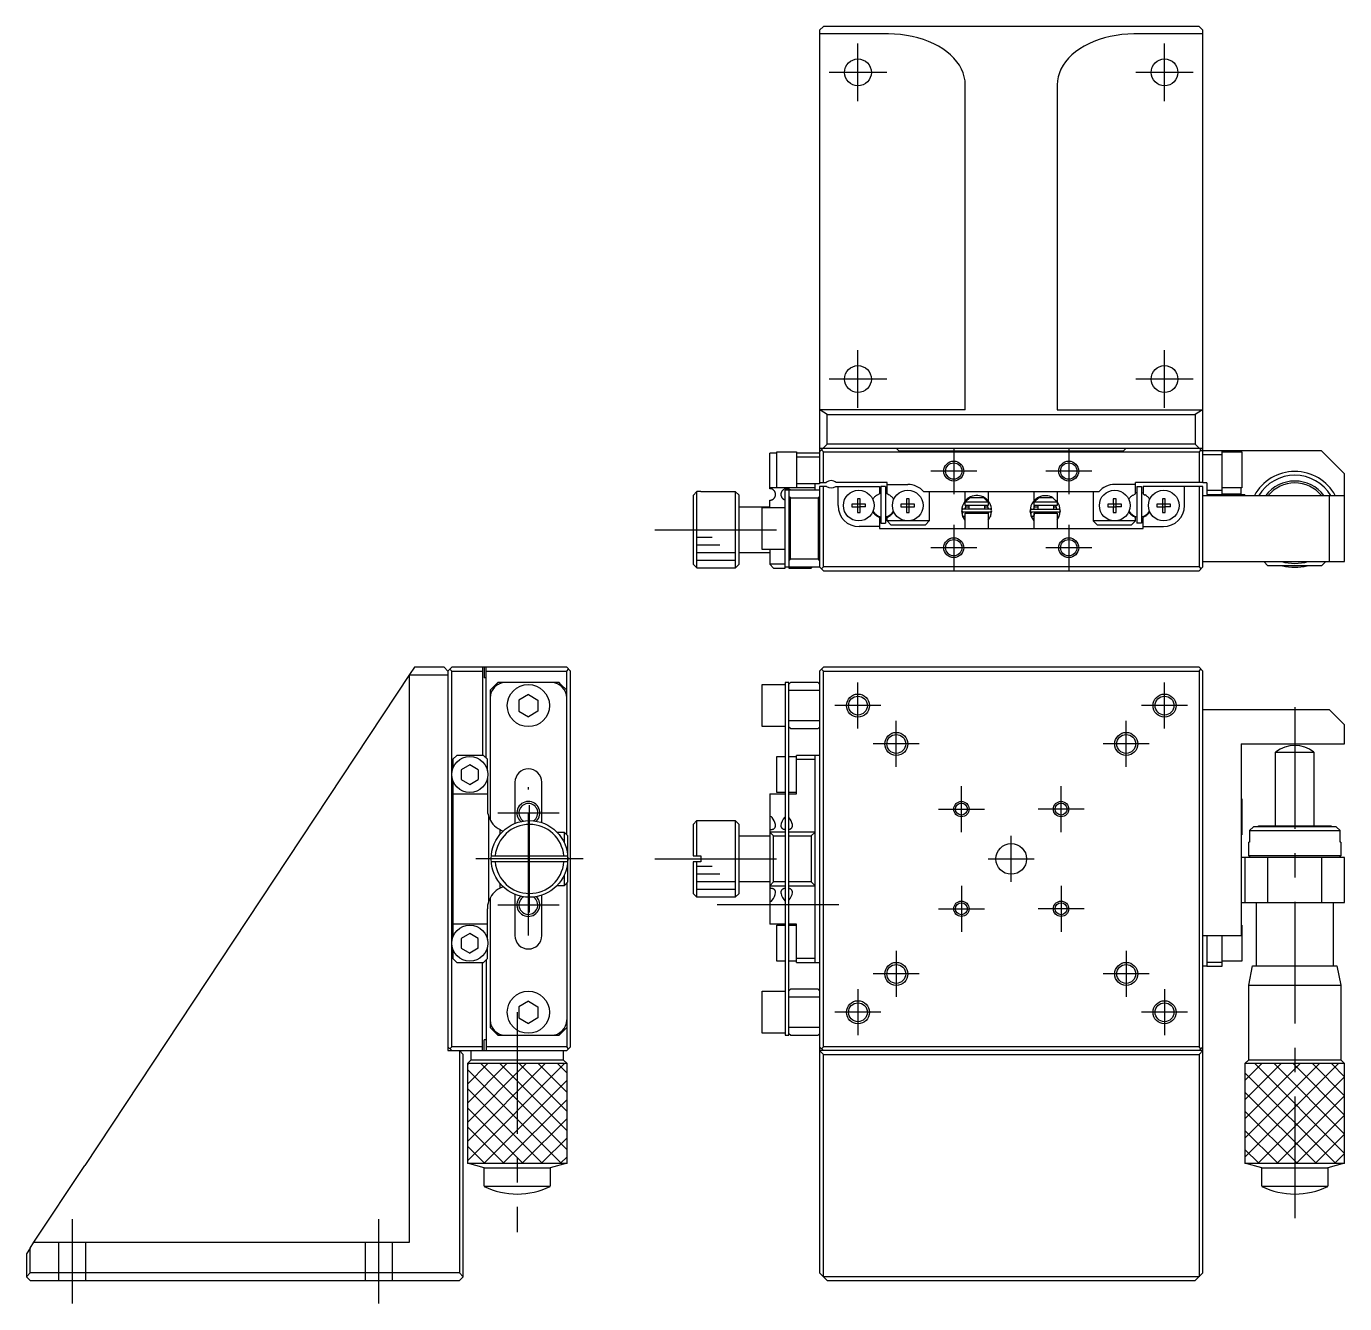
# Model space of a CAD drawing. Extents: x 0 to 369, y -8 to 257.
# Drawn here: x 0 to 172, y 90.4 to 257 of the extents above; entities that cross this region are included whole.
import ezdxf

# ---------------------------------------------------------------- set-up
doc = ezdxf.new("R2010")
doc.units = 0
doc.header["$LTSCALE"] = 0.5
doc.linetypes.add('CENTER', pattern=[50.8, 31.75, -6.35, 6.35, -6.35])
doc.linetypes.add('DASHED', pattern=[19.05, 12.7, -6.35])
for name, color, linetype in [('MSM_CENTER', 1, 'CENTER'), ('MSM_CONTINUOUS', 7, 'CONTINUOUS'), ('MSM_DASHED', 4, 'DASHED'), ('MSM_NARROW', 5, 'CONTINUOUS')]:
    doc.layers.add(name, color=color, linetype=linetype)

msp = doc.modelspace()

# ---------------------------------------------------------------- linework, layer by layer
at = {"layer": 'MSM_CENTER'}
for p, q in [((108.5, 247.25), (108.5, 254.75)), ((148.5, 247.25), (148.5, 254.75)), ((112.25, 251), (104.75, 251)), ((152.25, 251), (144.75, 251)), ((108.5, 207.25), (108.5, 214.75)), ((148.5, 207.25), (148.5, 214.75)), ((112.25, 211), (104.75, 211)), ((152.25, 211), (144.75, 211)), ((121, 202), (121, 196)), ((136, 202), (136, 196)), ((124, 199), (118, 199)), ((139, 199), (133, 199)), ((82, 191.35), (98, 191.35)), ((121, 192), (121, 186)), ((136, 192), (136, 186)), ((124, 189), (118, 189)), ((139, 189), (133, 189)), ((108.5, 165.41), (108.5, 171.41)), ((148.5, 165.41), (148.5, 171.41)), ((111.5, 168.41), (105.5, 168.41)), ((151.5, 168.41), (145.5, 168.41)), ((165.5, 168.21), (165.5, 99.71)), ((113.5, 160.41), (113.5, 166.41)), ((143.5, 160.41), (143.5, 166.41)), ((116.5, 163.41), (110.5, 163.41)), ((146.5, 163.41), (140.5, 163.41)), ((65.5, 138.41), (65.5, 157.75)), ((122, 151.91), (122, 157.91)), ((135, 151.91), (135, 157.91)), ((65.65, 141.41), (65.65, 155.41)), ((119, 154.91), (125, 154.91)), ((138, 154.91), (132, 154.91)), ((61.5, 154.41), (69.5, 154.41)), ((128.5, 145.41), (128.5, 151.41)), ((72.65, 148.41), (58.65, 148.41)), ((82, 148.41), (99, 148.41)), ((125.5, 148.41), (131.5, 148.41)), ((122, 144.91), (122, 138.91)), ((135, 144.91), (135, 138.91)), ((61.5, 142.41), (69.5, 142.41)), ((106.02, 142.41), (88.13, 142.41)), ((119, 141.91), (125, 141.91)), ((138, 141.91), (132, 141.91)), ((113.5, 136.41), (113.5, 130.41)), ((143.5, 136.41), (143.5, 130.41)), ((116.5, 133.41), (110.5, 133.41)), ((146.5, 133.41), (140.5, 133.41)), ((108.5, 131.41), (108.5, 125.41)), ((148.5, 131.41), (148.5, 125.41)), ((64.05, 128.41), (64.05, 99.71)), ((111.5, 128.41), (105.5, 128.41)), ((151.5, 128.41), (145.5, 128.41)), ((6, 90.41), (6, 101.41)), ((46, 90.41), (46, 101.41))]:
    msp.add_line(p, q, dxfattribs=at)
at = {"layer": 'MSM_CONTINUOUS'}
for p, q in [((103.5, 256.5), (104, 257)), ((103.5, 256.5), (103.5, 197.35)), ((153, 257), (104, 257)), ((153, 257), (153.5, 256.5)), ((153.5, 197.45), (153.5, 256.5)), ((112.5, 256.01), (103.5, 256.01)), ((113.28, 255.99), (112.5, 256.01)), ((114.06, 255.93), (113.28, 255.99)), ((114.83, 255.82), (114.06, 255.93)), ((115.59, 255.68), (114.83, 255.82)), ((116.33, 255.5), (115.59, 255.68)), ((117.04, 255.29), (116.33, 255.5)), ((117.72, 255.03), (117.04, 255.29)), ((118.38, 254.74), (117.72, 255.03)), ((118.99, 254.42), (118.38, 254.74)), ((138.62, 254.74), (138.01, 254.42)), ((139.28, 255.03), (138.62, 254.74)), ((139.96, 255.29), (139.28, 255.03)), ((140.67, 255.5), (139.96, 255.29)), ((141.41, 255.68), (140.67, 255.5)), ((142.17, 255.82), (141.41, 255.68)), ((142.94, 255.93), (142.17, 255.82)), ((143.72, 255.99), (142.94, 255.93)), ((144.5, 256.01), (143.72, 255.99)), ((153.5, 256.01), (144.5, 256.01)), ((119.57, 254.07), (118.99, 254.42)), ((120.1, 253.69), (119.57, 254.07)), ((120.59, 253.28), (120.1, 253.69)), ((121.03, 252.85), (120.59, 253.28)), ((121.41, 252.39), (121.03, 252.85)), ((135.97, 252.85), (135.59, 252.39)), ((136.41, 253.28), (135.97, 252.85)), ((136.9, 253.69), (136.41, 253.28)), ((137.43, 254.07), (136.9, 253.69)), ((138.01, 254.42), (137.43, 254.07)), ((121.74, 251.92), (121.41, 252.39)), ((122.01, 251.43), (121.74, 251.92)), ((122.22, 250.93), (122.01, 251.43)), ((134.99, 251.43), (134.78, 250.93)), ((135.26, 251.92), (134.99, 251.43)), ((135.59, 252.39), (135.26, 251.92)), ((122.38, 250.42), (122.22, 250.93)), ((122.47, 249.91), (122.38, 250.42)), ((122.5, 249.39), (122.47, 249.91)), ((134.53, 249.91), (134.5, 249.39)), ((134.62, 250.42), (134.53, 249.91)), ((134.78, 250.93), (134.62, 250.42)), ((122.5, 207), (122.5, 249.39)), ((134.5, 249.39), (134.5, 207)), ((122.5, 207), (103.5, 207)), ((104.5, 206.37), (103.54, 207)), ((134.5, 207), (153.5, 207)), ((153.46, 207), (152.5, 206.37)), ((104.5, 206.37), (152.5, 206.37)), ((104.5, 202.5), (104.5, 206.37)), ((152.5, 206.37), (152.5, 202.5)), ((97.9, 201.35), (97, 201.35)), ((97, 196.7), (97, 201.35)), ((97.9, 196.8), (97.9, 201.5)), ((97.9, 201.5), (100.5, 201.5)), ((100.5, 201.5), (100.5, 196.8)), ((103.5, 201.35), (100.5, 201.35)), ((104.5, 202.5), (103.5, 201.5)), ((103.5, 202), (153.5, 202)), ((104, 201.5), (103.75, 201.75)), ((104, 201.5), (153, 201.5)), ((104, 197.5), (104, 201.5)), ((152.5, 202.5), (104.5, 202.5)), ((113.5, 202), (113.85, 201.65)), ((113.85, 201.65), (143.15, 201.65)), ((143.15, 201.65), (143.5, 202)), ((153.5, 201.5), (152.5, 202.5)), ((153.25, 201.75), (153, 201.5)), ((153, 201.5), (153, 197.5)), ((169, 201.65), (153.5, 201.65)), ((156, 195.95), (156, 201.65)), ((156, 201.58), (158.5, 201.58)), ((156, 201.5), (158.6, 201.5)), ((158.5, 201.65), (158.5, 201.5)), ((158.6, 201.5), (158.6, 196.8)), ((169, 201.65), (172, 198.65)), ((100.5, 200.85), (103.5, 200.85)), ((153.5, 201.15), (156, 201.15)), ((172, 187.2), (172, 198.65)), ((87.5, 196.33), (87, 195.83)), ((87.5, 186.37), (87.5, 196.33)), ((88, 196.33), (87.5, 196.33)), ((88, 196.35), (88, 196.33)), ((88, 196.35), (92.5, 196.35)), ((92.5, 196.35), (92.5, 186.35)), ((92.5, 196.35), (93, 195.85)), ((97, 196.85), (97.9, 196.85)), ((97.01, 196.7), (97, 196.7)), ((97.02, 196.7), (97.01, 196.7)), ((97.04, 196.7), (97.02, 196.7)), ((97.05, 196.7), (97.04, 196.7)), ((97.06, 196.7), (97.05, 196.7)), ((97.08, 196.7), (97.06, 196.7)), ((97.09, 196.69), (97.08, 196.7)), ((97.11, 196.69), (97.09, 196.69)), ((97.12, 196.69), (97.11, 196.69)), ((97.14, 196.69), (97.12, 196.69)), ((97.15, 196.69), (97.14, 196.69)), ((97.18, 196.68), (97.15, 196.69)), ((97.2, 196.67), (97.18, 196.68)), ((97.23, 196.66), (97.2, 196.67)), ((97.25, 196.66), (97.23, 196.66)), ((97.28, 196.65), (97.25, 196.66)), ((97.3, 196.64), (97.28, 196.65)), ((97.34, 196.62), (97.3, 196.64)), ((97.38, 196.6), (97.34, 196.62)), ((97.42, 196.57), (97.38, 196.6)), ((97.46, 196.54), (97.42, 196.57)), ((97.5, 196.51), (97.46, 196.54)), ((97.54, 196.47), (97.5, 196.51)), ((97.57, 196.44), (97.54, 196.47)), ((97.6, 196.4), (97.57, 196.44)), ((97.63, 196.36), (97.6, 196.4)), ((97.66, 196.31), (97.63, 196.36)), ((97.68, 196.27), (97.66, 196.31)), ((97.7, 196.22), (97.68, 196.27)), ((97.72, 196.17), (97.7, 196.22)), ((97.73, 196.11), (97.72, 196.17)), ((97.74, 196.07), (97.73, 196.11)), ((100.5, 196.8), (97.9, 196.8)), ((98.47, 196.1), (98.46, 196.06)), ((98.48, 196.15), (98.47, 196.1)), ((98.49, 196.2), (98.48, 196.15)), ((98.51, 196.24), (98.49, 196.2)), ((98.53, 196.28), (98.51, 196.24)), ((98.56, 196.33), (98.53, 196.28)), ((98.59, 196.38), (98.56, 196.33)), ((98.62, 196.43), (98.59, 196.38)), ((98.66, 196.47), (98.62, 196.43)), ((98.69, 196.5), (98.66, 196.47)), ((98.73, 196.54), (98.69, 196.5)), ((98.78, 196.57), (98.73, 196.54)), ((98.82, 196.6), (98.78, 196.57)), ((98.87, 196.63), (98.82, 196.6)), ((98.9, 196.64), (98.87, 196.63)), ((98.92, 196.65), (98.9, 196.64)), ((98.94, 196.66), (98.92, 196.65)), ((98.97, 196.66), (98.94, 196.66)), ((99, 196.67), (98.97, 196.66)), ((99.03, 196.68), (99, 196.67)), ((103.5, 196.5), (99, 196.5)), ((99, 186.35), (99, 196.5)), ((99.04, 196.68), (99.03, 196.68)), ((99.06, 196.69), (99.04, 196.68)), ((99.07, 196.69), (99.06, 196.69)), ((99.09, 196.69), (99.07, 196.69)), ((99.1, 196.69), (99.09, 196.69)), ((99.11, 196.69), (99.1, 196.69)), ((99.12, 196.7), (99.11, 196.69)), ((99.13, 196.7), (99.12, 196.7)), ((99.15, 196.7), (99.13, 196.7)), ((99.16, 196.7), (99.15, 196.7)), ((99.17, 196.7), (99.16, 196.7)), ((99.18, 196.7), (99.17, 196.7)), ((99.19, 196.7), (99.18, 196.7)), ((99.2, 196.7), (99.19, 196.7)), ((99.21, 196.7), (99.2, 196.7)), ((99.22, 196.7), (99.21, 196.7)), ((99.23, 196.7), (99.22, 196.7)), ((99.24, 196.7), (99.23, 196.7)), ((99.25, 196.7), (99.24, 196.7)), ((99.26, 196.7), (99.25, 196.7)), ((99.28, 196.7), (99.26, 196.7)), ((99.29, 196.69), (99.28, 196.7)), ((99.31, 196.69), (99.29, 196.69)), ((99.32, 196.69), (99.31, 196.69)), ((99.34, 196.69), (99.32, 196.69)), ((99.35, 196.68), (99.34, 196.69)), ((99.37, 196.68), (99.35, 196.68)), ((99.38, 196.68), (99.37, 196.68)), ((99.41, 196.67), (99.38, 196.68)), ((99.44, 196.66), (99.41, 196.67)), ((99.46, 196.65), (99.44, 196.66)), ((99.49, 196.64), (99.46, 196.65)), ((99.51, 196.63), (99.49, 196.64)), ((99.5, 196.5), (99.5, 186.35)), ((99.56, 196.61), (99.51, 196.63)), ((99.6, 196.58), (99.56, 196.61)), ((99.64, 196.56), (99.6, 196.58)), ((99.68, 196.53), (99.64, 196.56)), ((99.71, 196.5), (99.68, 196.53)), ((103.5, 197.35), (100.5, 197.35)), ((100.5, 196.85), (102.9, 196.85)), ((102.9, 196.5), (102.9, 197.35)), ((103.5, 197.5), (104.34, 197.5)), ((103.5, 197), (103.5, 186.5)), ((104.4, 197), (103.5, 197)), ((104, 186.5), (104, 197)), ((105.6, 197), (111.3, 197)), ((112.3, 197.5), (105.66, 197.5)), ((105.9, 194.5), (105.9, 197)), ((111.3, 197), (111.3, 196.04)), ((111.5, 197), (111.5, 192.2)), ((112.1, 197), (111.5, 197)), ((112.1, 197), (112.1, 192.2)), ((112.3, 196.04), (112.3, 197.5)), ((112.3, 197.25), (115, 197.25)), ((139.92, 196.3), (117.08, 196.3)), ((117.8, 196.3), (117.8, 192.5)), ((122.5, 195.1), (122.5, 196.3)), ((125.5, 196.3), (125.5, 195.08)), ((131.5, 195.16), (131.5, 196.3)), ((134.5, 196.3), (134.5, 194.5)), ((139.2, 196.3), (139.2, 192.5)), ((144.7, 197.25), (142, 197.25)), ((153.5, 197.5), (144.7, 197.5)), ((144.7, 196.04), (144.7, 197.5)), ((144.9, 197), (144.9, 192.2)), ((144.9, 197), (145.5, 197)), ((145.5, 197), (145.5, 192.2)), ((145.7, 197), (145.7, 196.04)), ((153.5, 197), (145.7, 197)), ((151.1, 194.5), (151.1, 197)), ((153, 197), (153, 186.5)), ((154, 197.45), (153.5, 197.45)), ((153.5, 186.5), (153.5, 197)), ((154, 197.45), (154, 195.95)), ((156, 196.45), (154, 196.45)), ((158.6, 196.8), (156, 196.8)), ((158.5, 195.95), (158.5, 196.8)), ((87, 195.83), (87, 186.87)), ((93, 186.85), (93, 195.85)), ((97, 194.25), (97, 195.2)), ((97, 195.2), (97.03, 195.2)), ((97.03, 195.2), (97.06, 195.2)), ((97.06, 195.2), (97.08, 195.2)), ((97.08, 195.2), (97.11, 195.21)), ((97.11, 195.21), (97.14, 195.21)), ((97.14, 195.21), (97.17, 195.22)), ((97.17, 195.22), (97.2, 195.23)), ((97.2, 195.23), (97.23, 195.23)), ((97.23, 195.23), (97.25, 195.24)), ((97.25, 195.24), (97.28, 195.25)), ((97.28, 195.25), (97.3, 195.26)), ((97.3, 195.26), (97.33, 195.28)), ((97.33, 195.28), (97.35, 195.29)), ((97.35, 195.29), (97.38, 195.3)), ((97.38, 195.3), (97.4, 195.32)), ((97.4, 195.32), (97.43, 195.33)), ((97.43, 195.33), (97.46, 195.35)), ((97.46, 195.35), (97.48, 195.38)), ((97.48, 195.38), (97.51, 195.4)), ((97.51, 195.4), (97.54, 195.43)), ((97.54, 195.43), (97.56, 195.45)), ((97.56, 195.45), (97.58, 195.48)), ((97.58, 195.48), (97.61, 195.51)), ((97.61, 195.51), (97.63, 195.54)), ((97.63, 195.54), (97.65, 195.57)), ((97.65, 195.57), (97.66, 195.6)), ((97.66, 195.6), (97.68, 195.63)), ((97.68, 195.63), (97.69, 195.67)), ((97.69, 195.67), (97.71, 195.7)), ((97.71, 195.7), (97.72, 195.74)), ((97.72, 195.74), (97.73, 195.77)), ((97.73, 195.77), (97.74, 195.8)), ((97.75, 196.03), (97.74, 196.07)), ((97.74, 195.85), (97.75, 195.9)), ((97.74, 195.8), (97.74, 195.85)), ((97.75, 195.99), (97.75, 196.03)), ((97.75, 195.94), (97.75, 195.99)), ((97.75, 195.9), (97.75, 195.94)), ((98.46, 196.06), (98.45, 196.01)), ((98.45, 196.01), (98.45, 195.96)), ((98.45, 195.96), (98.45, 195.91)), ((98.45, 195.91), (98.46, 195.86)), ((98.46, 195.86), (98.46, 195.81)), ((98.46, 195.81), (98.47, 195.77)), ((98.47, 195.77), (98.48, 195.73)), ((98.48, 195.73), (98.5, 195.69)), ((98.5, 195.69), (98.51, 195.66)), ((98.51, 195.66), (98.52, 195.63)), ((98.52, 195.63), (98.54, 195.6)), ((98.54, 195.6), (98.55, 195.57)), ((98.55, 195.57), (98.57, 195.54)), ((98.57, 195.54), (98.58, 195.52)), ((98.58, 195.52), (98.6, 195.5)), ((98.6, 195.5), (98.62, 195.47)), ((98.62, 195.47), (98.64, 195.45)), ((98.64, 195.45), (98.66, 195.43)), ((98.66, 195.43), (98.68, 195.41)), ((98.68, 195.41), (98.71, 195.39)), ((98.71, 195.39), (98.73, 195.37)), ((98.73, 195.37), (98.75, 195.35)), ((98.75, 195.35), (98.78, 195.33)), ((98.78, 195.33), (98.81, 195.31)), ((98.81, 195.31), (98.84, 195.29)), ((98.84, 195.29), (98.86, 195.28)), ((98.86, 195.28), (98.9, 195.26)), ((98.9, 195.26), (98.93, 195.25)), ((98.93, 195.25), (98.95, 195.24)), ((98.95, 195.24), (98.98, 195.23)), ((98.98, 195.23), (99, 195.23)), ((99.7, 195.5), (99.5, 195.7)), ((99.7, 195.5), (103.3, 195.5)), ((99.7, 187.5), (99.7, 195.5)), ((103.5, 195.7), (103.3, 195.5)), ((103.3, 195.5), (103.3, 187.5)), ((107.71, 194.68), (107.71, 194.32)), ((108.42, 194.68), (107.71, 194.68)), ((108.42, 195.39), (108.42, 194.68)), ((108.78, 195.39), (108.42, 195.39)), ((108.43, 194.67), (108.42, 194.68)), ((108.77, 194.67), (108.43, 194.67)), ((108.43, 194.67), (108.43, 194.33)), ((108.77, 194.67), (108.78, 194.68)), ((108.77, 194.33), (108.77, 194.67)), ((108.78, 194.68), (108.78, 195.39)), ((109.49, 194.68), (108.78, 194.68)), ((109.49, 194.32), (109.49, 194.68)), ((111.3, 196.04), (111.01, 195.87)), ((112.59, 195.87), (112.3, 196.04)), ((114.11, 194.68), (114.11, 194.32)), ((114.82, 194.68), (114.11, 194.68)), ((114.82, 195.39), (114.82, 194.68)), ((115.18, 195.39), (114.82, 195.39)), ((114.83, 194.67), (114.82, 194.68)), ((115.17, 194.67), (114.83, 194.67)), ((114.83, 194.67), (114.83, 194.33)), ((115.17, 194.67), (115.18, 194.68)), ((115.17, 194.33), (115.17, 194.67)), ((115.18, 194.68), (115.18, 195.39)), ((115.89, 194.68), (115.18, 194.68)), ((115.89, 194.32), (115.89, 194.68)), ((122.59, 194.5), (122.45, 194.05)), ((122.5, 195.1), (122.5, 195.1)), ((122.5, 195), (125.5, 195)), ((122.5, 194.5), (122.5, 195)), ((125.5, 194.5), (122.5, 194.5)), ((123.08, 195.5), (122.55, 195)), ((123, 194.05), (123, 194.5)), ((124.92, 195.5), (123.08, 195.5)), ((125.45, 195), (124.92, 195.5)), ((125, 194.5), (125, 194.05)), ((125.53, 194.05), (125.4, 194.5)), ((125.5, 195.08), (125.5, 195.08)), ((125.5, 195.08), (125.5, 195.08)), ((125.5, 195), (125.5, 194.5)), ((131.53, 194.5), (131.4, 194.04)), ((131.5, 195.16), (131.5, 195.16)), ((131.5, 195.16), (131.5, 195.16)), ((131.5, 195), (134.5, 195)), ((131.5, 194.5), (131.5, 195)), ((134.5, 194.5), (131.5, 194.5)), ((131.5, 194.3), (131.5, 194.43)), ((132.08, 195.5), (131.55, 195)), ((132, 194.04), (132, 194.5)), ((133.92, 195.5), (132.08, 195.5)), ((133.92, 195.52), (134.5, 195)), ((134.45, 195), (133.92, 195.5)), ((134, 194.5), (134, 194.04)), ((134.47, 194.04), (134.34, 194.5)), ((141.11, 194.68), (141.11, 194.32)), ((141.82, 194.68), (141.11, 194.68)), ((141.82, 195.39), (141.82, 194.68)), ((142.18, 195.39), (141.82, 195.39)), ((141.83, 194.67), (141.82, 194.68)), ((142.17, 194.67), (141.83, 194.67)), ((141.83, 194.67), (141.83, 194.33)), ((142.17, 194.67), (142.18, 194.68)), ((142.17, 194.33), (142.17, 194.67)), ((142.18, 194.68), (142.18, 195.39)), ((142.89, 194.68), (142.18, 194.68)), ((142.89, 194.32), (142.89, 194.68)), ((144.41, 195.87), (144.7, 196.04)), ((145.7, 196.04), (145.99, 195.87)), ((147.51, 194.68), (147.51, 194.32)), ((148.22, 194.68), (147.51, 194.68)), ((148.22, 195.39), (148.22, 194.68)), ((148.58, 195.39), (148.22, 195.39)), ((148.23, 194.67), (148.22, 194.68)), ((148.57, 194.67), (148.23, 194.67)), ((148.23, 194.67), (148.23, 194.33)), ((148.57, 194.67), (148.58, 194.68)), ((148.57, 194.33), (148.57, 194.67)), ((148.58, 194.68), (148.58, 195.39)), ((149.29, 194.68), (148.58, 194.68)), ((149.29, 194.32), (149.29, 194.68)), ((153.5, 195.8), (172, 195.8)), ((154, 195.95), (159, 195.95)), ((158.5, 195.99), (156, 195.99)), ((159, 195.8), (159, 195.95)), ((170, 195.8), (170, 187.2)), ((93, 194.35), (97, 194.35)), ((96, 188.75), (96, 194.25)), ((96, 194.25), (99, 194.25)), ((107.71, 194.32), (108.42, 194.32)), ((108.43, 194.33), (108.42, 194.32)), ((108.42, 194.32), (108.42, 193.61)), ((108.42, 193.61), (108.78, 193.61)), ((108.43, 194.33), (108.77, 194.33)), ((108.77, 194.33), (108.78, 194.32)), ((108.78, 193.61), (108.78, 194.32)), ((109.49, 194.32), (108.78, 194.32)), ((111.01, 193.13), (111.3, 192.96)), ((111.3, 192.96), (111.3, 191.5)), ((112.3, 192.96), (112.59, 193.13)), ((112.3, 192.5), (112.3, 192.96)), ((114.11, 194.32), (114.82, 194.32)), ((114.83, 194.33), (114.82, 194.32)), ((114.82, 194.32), (114.82, 193.61)), ((114.82, 193.61), (115.18, 193.61)), ((114.83, 194.33), (115.17, 194.33)), ((115.17, 194.33), (115.18, 194.32)), ((115.18, 194.32), (115.89, 194.32)), ((115.18, 193.61), (115.18, 194.32)), ((122.2, 193.08), (122.04, 193.82)), ((122.14, 193.38), (122.15, 193.42)), ((122.14, 193.35), (122.14, 193.38)), ((122.14, 193.31), (122.14, 193.35)), ((122.15, 193.28), (122.14, 193.31)), ((122.15, 193.45), (122.16, 193.48)), ((122.15, 193.42), (122.15, 193.45)), ((122.15, 193.24), (122.15, 193.28)), ((122.16, 193.21), (122.15, 193.24)), ((122.16, 193.52), (122.17, 193.55)), ((122.16, 193.48), (122.16, 193.52)), ((122.17, 193.18), (122.16, 193.21)), ((122.17, 193.55), (122.18, 193.58)), ((122.18, 193.14), (122.17, 193.18)), ((122.18, 193.58), (122.2, 193.62)), ((122.19, 193.11), (122.18, 193.14)), ((122.2, 193.08), (122.19, 193.11)), ((122.2, 193.62), (122.21, 193.65)), ((122.2, 193.07), (122.5, 193.18)), ((122.5, 192.59), (122.2, 193.08)), ((122.2, 193.08), (122.2, 193.08)), ((122.2, 193.08), (122.2, 193.08)), ((122.2, 193.08), (122.2, 193.08)), ((122.2, 193.08), (122.21, 193.08)), ((122.21, 193.65), (122.21, 193.65)), ((122.21, 193.08), (122.21, 193.08)), ((122.21, 193.08), (122.22, 193.08)), ((122.22, 193.08), (122.23, 193.08)), ((122.23, 193.08), (122.24, 193.08)), ((122.24, 194.05), (125.74, 194.05)), ((125.74, 193.65), (122.24, 193.65)), ((122.24, 193.08), (122.25, 193.08)), ((122.25, 193.08), (122.26, 193.09)), ((122.26, 193.09), (122.27, 193.09)), ((122.27, 193.09), (122.28, 193.09)), ((122.28, 193.09), (122.29, 193.1)), ((122.29, 193.1), (122.3, 193.1)), ((122.3, 193.1), (122.32, 193.11)), ((122.32, 193.11), (122.33, 193.11)), ((122.33, 193.11), (122.35, 193.12)), ((122.35, 193.12), (122.36, 193.12)), ((122.36, 193.12), (122.38, 193.13)), ((122.38, 193.13), (122.39, 193.13)), ((122.39, 193.13), (122.41, 193.14)), ((122.41, 193.14), (122.42, 193.15)), ((122.42, 193.15), (122.43, 193.15)), ((122.43, 193.15), (122.45, 193.16)), ((122.45, 193.16), (122.46, 193.17)), ((122.46, 193.17), (122.48, 193.17)), ((122.48, 193.17), (122.49, 193.18)), ((122.49, 193.18), (122.5, 193.19)), ((123, 194.3), (122.5, 194.3)), ((122.5, 193.5), (125.5, 193.5)), ((122.5, 191.5), (122.5, 193.5)), ((122.84, 193.65), (122.58, 193.5)), ((123, 193.5), (123, 193.65)), ((125.48, 194.3), (125, 194.3)), ((125, 193.65), (125, 193.5)), ((125.4, 193.5), (125.14, 193.65)), ((125.5, 193.5), (125.53, 193.65)), ((125.5, 193.5), (125.5, 191.5)), ((125.5, 193.49), (125.5, 193.5)), ((125.78, 193.08), (125.76, 193.03)), ((125.8, 193.12), (125.78, 193.08)), ((125.78, 193.09), (125.78, 193.08)), ((125.78, 193.08), (125.79, 193.08)), ((125.78, 193.08), (125.79, 193.08)), ((125.79, 193.08), (125.78, 193.08)), ((125.81, 193.13), (125.8, 193.13)), ((125.8, 193.13), (125.8, 193.13)), ((125.8, 193.13), (125.8, 193.13)), ((125.8, 193.13), (125.8, 193.12)), ((125.81, 193.14), (125.81, 193.14)), ((125.81, 193.14), (125.81, 193.14)), ((125.81, 193.14), (125.81, 193.14)), ((125.81, 193.14), (125.81, 193.13)), ((125.94, 193.83), (125.94, 193.73)), ((131.14, 193.07), (130.99, 193.81)), ((131.09, 193.44), (131.1, 193.47)), ((131.09, 193.41), (131.09, 193.44)), ((131.09, 193.37), (131.09, 193.41)), ((131.09, 193.34), (131.09, 193.37)), ((131.09, 193.3), (131.09, 193.34)), ((131.09, 193.27), (131.09, 193.3)), ((131.09, 193.23), (131.09, 193.27)), ((131.1, 193.2), (131.09, 193.23)), ((131.1, 193.47), (131.11, 193.51)), ((131.11, 193.17), (131.1, 193.2)), ((131.11, 193.54), (131.13, 193.57)), ((131.11, 193.51), (131.11, 193.54)), ((131.12, 193.13), (131.11, 193.17)), ((131.13, 193.1), (131.12, 193.13)), ((131.13, 193.57), (131.14, 193.61)), ((131.14, 193.07), (131.13, 193.1)), ((131.14, 193.61), (131.15, 193.64)), ((131.5, 192.52), (131.14, 193.07)), ((131.14, 193.07), (131.14, 193.07)), ((131.14, 193.07), (131.14, 193.07)), ((131.14, 193.07), (131.15, 193.07)), ((131.15, 193.64), (131.15, 193.64)), ((131.15, 193.06), (131.5, 193.2)), ((131.15, 193.07), (131.15, 193.07)), ((131.15, 193.07), (131.16, 193.07)), ((131.16, 193.07), (131.16, 193.07)), ((131.16, 193.07), (131.17, 193.07)), ((131.17, 193.07), (131.18, 193.07)), ((131.18, 194.04), (134.68, 194.04)), ((134.68, 193.64), (131.18, 193.64)), ((131.18, 193.07), (131.19, 193.07)), ((131.19, 193.07), (131.2, 193.07)), ((131.2, 193.07), (131.21, 193.08)), ((131.21, 193.08), (131.22, 193.08)), ((131.22, 193.08), (131.23, 193.08)), ((131.23, 193.08), (131.24, 193.09)), ((131.24, 193.09), (131.25, 193.09)), ((131.25, 193.09), (131.27, 193.1)), ((131.27, 193.1), (131.28, 193.1)), ((131.28, 193.1), (131.3, 193.11)), ((131.3, 193.11), (131.31, 193.11)), ((131.31, 193.11), (131.33, 193.12)), ((131.33, 193.12), (131.34, 193.13)), ((131.34, 193.13), (131.35, 193.13)), ((131.35, 193.13), (131.37, 193.14)), ((131.37, 193.14), (131.38, 193.15)), ((131.38, 193.15), (131.4, 193.15)), ((131.4, 193.15), (131.41, 193.16)), ((131.41, 193.16), (131.42, 193.16)), ((131.42, 193.16), (131.43, 193.17)), ((131.43, 193.17), (131.44, 193.18)), ((131.44, 193.18), (131.46, 193.18)), ((131.46, 193.18), (131.46, 193.19)), ((131.46, 193.19), (131.47, 193.19)), ((131.47, 193.19), (131.48, 193.2)), ((131.48, 193.2), (131.49, 193.2)), ((131.49, 193.2), (131.49, 193.21)), ((131.49, 193.21), (131.5, 193.21)), ((132, 194.3), (131.5, 194.3)), ((131.5, 193.5), (134.5, 193.5)), ((131.5, 191.5), (131.5, 193.5)), ((131.5, 193.43), (131.5, 193.25)), ((131.79, 193.64), (131.53, 193.5)), ((132, 193.5), (132, 193.64)), ((134.41, 194.3), (134, 194.3)), ((134, 193.64), (134, 193.5)), ((134.34, 193.5), (134.08, 193.64)), ((134.45, 193.5), (134.47, 193.64)), ((134.5, 193.5), (134.5, 191.5)), ((134.73, 193.07), (134.7, 193.02)), ((134.74, 193.11), (134.73, 193.07)), ((134.73, 193.07), (134.73, 193.07)), ((134.73, 193.07), (134.73, 193.07)), ((134.73, 193.07), (134.73, 193.07)), ((134.75, 193.12), (134.74, 193.12)), ((134.74, 193.12), (134.74, 193.11)), ((134.75, 193.13), (134.75, 193.13)), ((134.75, 193.13), (134.75, 193.13)), ((134.75, 193.13), (134.75, 193.13)), ((134.75, 193.13), (134.75, 193.12)), ((134.75, 193.12), (134.75, 193.12)), ((134.75, 193.12), (134.75, 193.12)), ((134.88, 193.82), (134.88, 193.71)), ((141.11, 194.32), (141.82, 194.32)), ((141.83, 194.33), (141.82, 194.32)), ((141.82, 194.32), (141.82, 193.61)), ((141.82, 193.61), (142.18, 193.61)), ((141.83, 194.33), (142.17, 194.33)), ((142.17, 194.33), (142.18, 194.32)), ((142.18, 193.61), (142.18, 194.32)), ((142.89, 194.32), (142.18, 194.32)), ((144.7, 192.96), (144.41, 193.13)), ((144.7, 192.5), (144.7, 192.96)), ((145.99, 193.13), (145.7, 192.96)), ((145.7, 191.5), (145.7, 192.96)), ((147.51, 194.32), (148.22, 194.32)), ((148.23, 194.33), (148.22, 194.32)), ((148.22, 194.32), (148.22, 193.61)), ((148.22, 193.61), (148.58, 193.61)), ((148.23, 194.33), (148.57, 194.33)), ((148.57, 194.33), (148.58, 194.32)), ((148.58, 193.61), (148.58, 194.32)), ((149.29, 194.32), (148.58, 194.32)), ((111.3, 191.75), (108.65, 191.75)), ((111.3, 191.5), (145.7, 191.5)), ((111.5, 192.2), (112.1, 192.2)), ((117.8, 192.5), (112.3, 192.5)), ((112.3, 192.5), (112.8, 192)), ((112.8, 192), (117.3, 192)), ((117.3, 192), (117.8, 192.5)), ((144.7, 192.5), (139.2, 192.5)), ((139.2, 192.5), (139.7, 192)), ((139.7, 192), (144.2, 192)), ((144.2, 192), (144.7, 192.5)), ((145.5, 192.2), (144.9, 192.2)), ((145.7, 191.75), (148.35, 191.75)), ((97, 188.35), (93, 188.35)), ((99, 188.75), (96, 188.75)), ((97, 188.75), (97, 186.85)), ((99.5, 187.3), (99.7, 187.5)), ((103.3, 187.5), (99.7, 187.5)), ((103.3, 187.5), (103.5, 187.3)), ((87, 186.87), (87.5, 186.37)), ((87.5, 186.37), (88, 186.37)), ((88, 186.37), (88, 186.35)), ((92.5, 186.35), (88, 186.35)), ((93, 186.85), (92.5, 186.35)), ((99, 186.85), (97, 186.85)), ((97.5, 186.35), (97, 186.85)), ((97.5, 186.35), (99, 186.35)), ((99, 186.5), (103.5, 186.5)), ((99.5, 186.35), (102.4, 186.35)), ((102.55, 186.5), (102.4, 186.35)), ((103.5, 186.5), (104, 186)), ((103.75, 186.25), (104, 186.5)), ((153, 186.5), (104, 186.5)), ((104, 186), (153, 186)), ((153, 186), (153.5, 186.5)), ((153, 186.5), (153.25, 186.25)), ((153.5, 187.2), (172, 187.2)), ((162, 186.65), (161.45, 187.2)), ((169, 186.65), (162, 186.65)), ((169.55, 187.2), (169, 186.65)), ((50, 172.45), (7.61, 108.41)), ((50.63, 173.41), (50, 172.45)), ((50, 98.41), (50, 172.45)), ((50, 172.41), (55, 172.41)), ((54.5, 173.41), (50.63, 173.41)), ((54.5, 173.41), (55, 172.91)), ((55.5, 173.41), (55, 172.91)), ((55, 172.91), (55, 123.41)), ((55.25, 173.16), (55.5, 172.91)), ((70.5, 173.41), (55.5, 173.41)), ((55.5, 172.91), (59.5, 172.91)), ((55.5, 123.91), (55.5, 172.91)), ((59.5, 173.41), (59.5, 161.91)), ((59.75, 173.41), (59.75, 172.01)), ((60, 172.01), (59.75, 172.01)), ((60, 161.56), (60, 173.41)), ((60, 172.91), (70.5, 172.91)), ((71, 172.91), (70.5, 173.41)), ((70.5, 172.91), (70.75, 173.16)), ((70.5, 151.56), (70.5, 172.91)), ((71, 123.91), (71, 172.91)), ((103.5, 172.91), (104, 173.41)), ((103.5, 172.91), (103.5, 94.41)), ((104, 172.91), (103.75, 173.16)), ((153, 173.41), (104, 173.41)), ((104, 123.91), (104, 172.91)), ((104, 172.91), (153, 172.91)), ((153, 173.41), (153.5, 172.91)), ((153, 172.91), (153.25, 173.16)), ((153, 172.91), (153, 123.91)), ((153.5, 94.41), (153.5, 172.91)), ((60.5, 170.41), (61.5, 171.41)), ((60.5, 170.41), (60.5, 153.5)), ((61.3, 171.21), (61.63, 171.21)), ((69.5, 171.41), (61.5, 171.41)), ((69.37, 171.21), (69.7, 171.21)), ((69.7, 171.21), (69.5, 171.41)), ((69.7, 171.21), (70.5, 170.41)), ((96, 165.66), (96, 171.16)), ((96, 171.16), (99, 171.16)), ((99.5, 171.41), (99, 171.41)), ((99, 171.41), (99, 125.41)), ((99.5, 171.21), (99.7, 171.41)), ((99.5, 125.41), (99.5, 171.41)), ((99.5, 170.41), (103.5, 170.41)), ((103.3, 171.41), (99.7, 171.41)), ((103.3, 171.41), (103.5, 171.21)), ((65.5, 169.85), (64.25, 169.13)), ((64.25, 169.13), (64.25, 167.68)), ((65.5, 169.85), (66.75, 169.13)), ((66.75, 169.13), (66.75, 167.68)), ((64.25, 167.68), (65.5, 166.96)), ((66.75, 167.68), (65.5, 166.96)), ((153.5, 167.91), (170, 167.91)), ((170, 167.91), (172, 165.91)), ((99, 165.66), (96, 165.66)), ((103.5, 166.41), (99.5, 166.41)), ((99.7, 165.41), (99.5, 165.61)), ((99.7, 165.41), (103.3, 165.41)), ((103.5, 165.61), (103.3, 165.41)), ((172, 163.41), (172, 165.91)), ((158.5, 163.41), (158.5, 138.41)), ((158.5, 163.41), (172, 163.41)), ((56.15, 161.91), (55.65, 161.41)), ((59.65, 161.91), (56.15, 161.91)), ((60.15, 161.41), (59.65, 161.91)), ((97.9, 157.06), (97.9, 161.76)), ((97.9, 161.76), (99, 161.76)), ((99.5, 161.76), (100.5, 161.76)), ((100.5, 156.91), (100.5, 161.91)), ((103.5, 161.91), (100.5, 161.91)), ((102.9, 134.91), (102.9, 161.91)), ((163, 162.33), (168, 162.33)), ((163, 152.71), (163, 162.33)), ((168, 162.33), (168, 152.71)), ((55.65, 161.41), (55.65, 160.23)), ((57.85, 160.68), (56.75, 160.04)), ((56.75, 160.04), (56.75, 158.77)), ((58.95, 160.04), (57.85, 160.68)), ((58.95, 160.04), (58.95, 158.77)), ((60.15, 159.89), (60.15, 161.41)), ((100.5, 161.41), (102.9, 161.41)), ((55.65, 158.58), (55.65, 138.23)), ((56.75, 158.77), (57.85, 158.13)), ((57.85, 158.13), (58.95, 158.77)), ((60.15, 158.92), (60.15, 154.91)), ((63.75, 158.41), (63.75, 153.03)), ((67.25, 153.14), (67.25, 158.41)), ((55.65, 156.91), (60.15, 156.91)), ((97, 156.91), (99, 156.91)), ((97, 156.91), (97, 139.91)), ((99, 157.06), (97.9, 157.06)), ((100.5, 157.06), (99.5, 157.06)), ((99.5, 156.91), (100.5, 156.91)), ((158.5, 156.26), (158.6, 156.26)), ((158.6, 156.26), (158.6, 151.56)), ((60.3, 153.97), (60.3, 142.84)), ((87, 152.91), (87.5, 153.41)), ((87.5, 148.81), (87.5, 153.41)), ((87.5, 153.41), (92.5, 153.41)), ((92.5, 153.41), (92.5, 143.41)), ((92.5, 153.41), (93, 152.91)), ((97.11, 153.95), (97, 153.97)), ((97.2, 153.89), (97.11, 153.95)), ((97.3, 153.8), (97.2, 153.89)), ((99, 153.89), (98.92, 153.82)), ((61.8, 151.6), (61.8, 152.23)), ((69.22, 151.91), (70.15, 151.91)), ((70.15, 151.91), (70.15, 150.58)), ((70.65, 151.41), (70.15, 151.91)), ((70.65, 145.41), (70.65, 151.41)), ((87, 152.91), (87, 148.81)), ((93, 143.91), (93, 152.91)), ((93, 151.41), (97, 151.41)), ((97, 152.23), (97.03, 152.23)), ((99, 151.91), (97, 151.91)), ((97.5, 151.41), (97, 151.91)), ((97.03, 152.23), (97.07, 152.23)), ((97.07, 152.23), (97.1, 152.23)), ((97.1, 152.23), (97.13, 152.23)), ((97.13, 152.23), (97.16, 152.24)), ((97.16, 152.24), (97.19, 152.24)), ((97.19, 152.24), (97.23, 152.24)), ((97.23, 152.24), (97.26, 152.25)), ((97.26, 152.25), (97.29, 152.26)), ((97.29, 152.26), (97.32, 152.26)), ((97.32, 152.26), (97.34, 152.27)), ((97.34, 152.27), (97.37, 152.28)), ((97.37, 152.28), (97.4, 152.29)), ((97.4, 152.29), (97.43, 152.3)), ((97.43, 152.3), (97.46, 152.31)), ((97.46, 152.31), (97.48, 152.32)), ((97.48, 152.32), (97.51, 152.34)), ((97.5, 151.41), (99, 151.41)), ((97.5, 145.41), (97.5, 151.41)), ((97.51, 152.34), (97.54, 152.35)), ((97.54, 152.35), (97.56, 152.37)), ((97.56, 152.37), (97.58, 152.39)), ((97.58, 152.39), (97.61, 152.41)), ((97.61, 152.41), (97.63, 152.43)), ((97.63, 152.43), (97.65, 152.45)), ((97.65, 152.45), (97.66, 152.47)), ((97.66, 152.47), (97.68, 152.49)), ((97.68, 152.49), (97.69, 152.52)), ((97.69, 152.52), (97.71, 152.55)), ((97.71, 152.55), (97.72, 152.58)), ((97.72, 152.58), (97.73, 152.61)), ((97.73, 152.61), (97.74, 152.65)), ((97.75, 152.76), (97.74, 152.91)), ((97.74, 152.65), (97.75, 152.68)), ((97.75, 152.75), (97.75, 152.76)), ((97.75, 152.72), (97.75, 152.75)), ((97.75, 152.68), (97.75, 152.72)), ((98.45, 152.76), (98.45, 152.73)), ((98.45, 152.73), (98.46, 152.68)), ((98.46, 152.68), (98.46, 152.64)), ((98.46, 152.64), (98.47, 152.61)), ((98.47, 152.61), (98.48, 152.58)), ((98.48, 152.58), (98.49, 152.55)), ((98.49, 152.55), (98.5, 152.52)), ((98.5, 152.52), (98.52, 152.5)), ((98.52, 152.5), (98.53, 152.47)), ((98.53, 152.47), (98.55, 152.45)), ((98.55, 152.45), (98.57, 152.43)), ((98.57, 152.43), (98.59, 152.41)), ((98.59, 152.41), (98.61, 152.39)), ((98.61, 152.39), (98.63, 152.37)), ((98.63, 152.37), (98.66, 152.36)), ((98.66, 152.36), (98.68, 152.34)), ((98.68, 152.34), (98.71, 152.33)), ((98.71, 152.33), (98.73, 152.32)), ((98.73, 152.32), (98.76, 152.3)), ((98.76, 152.3), (98.78, 152.29)), ((98.78, 152.29), (98.81, 152.28)), ((98.81, 152.28), (98.84, 152.28)), ((98.84, 152.28), (98.87, 152.27)), ((98.87, 152.27), (98.9, 152.26)), ((98.9, 152.26), (98.93, 152.25)), ((98.93, 152.25), (98.95, 152.25)), ((98.95, 152.25), (98.98, 152.24)), ((98.98, 152.24), (99, 152.24)), ((99.5, 152.26), (99.53, 152.27)), ((102.9, 151.91), (99.5, 151.91)), ((99.5, 151.41), (102.4, 151.41)), ((99.53, 152.27), (99.56, 152.28)), ((99.56, 152.28), (99.59, 152.28)), ((99.59, 152.28), (99.62, 152.3)), ((99.62, 152.3), (99.65, 152.31)), ((99.65, 152.31), (99.67, 152.32)), ((99.67, 152.32), (99.7, 152.33)), ((99.7, 152.33), (99.73, 152.35)), ((99.73, 152.35), (99.75, 152.36)), ((99.75, 152.36), (99.78, 152.38)), ((99.78, 152.38), (99.8, 152.4)), ((99.8, 152.4), (99.82, 152.42)), ((99.82, 152.42), (99.84, 152.44)), ((99.84, 152.44), (99.86, 152.46)), ((99.86, 152.46), (99.88, 152.49)), ((99.88, 152.49), (99.89, 152.51)), ((99.89, 152.51), (99.91, 152.54)), ((99.91, 152.54), (99.92, 152.57)), ((99.92, 152.57), (99.93, 152.6)), ((99.93, 152.6), (99.94, 152.63)), ((99.95, 152.76), (99.94, 152.88)), ((99.94, 152.67), (99.95, 152.71)), ((99.94, 152.63), (99.94, 152.67)), ((99.95, 152.75), (99.95, 152.76)), ((99.95, 152.71), (99.95, 152.75)), ((102.9, 151.91), (102.4, 151.41)), ((102.4, 151.41), (102.4, 145.41)), ((158.6, 151.56), (158.5, 151.56)), ((160.09, 152.61), (159.58, 152.11)), ((159.58, 152.11), (171.42, 152.11)), ((159.58, 152.11), (159.58, 150.61)), ((170.91, 152.61), (160.09, 152.61)), ((160.75, 152.71), (170.25, 152.71)), ((160.75, 152.61), (160.75, 152.71)), ((170.25, 152.71), (170.25, 152.61)), ((171.42, 152.11), (170.91, 152.61)), ((171.42, 150.61), (171.42, 152.11)), ((159.58, 150.61), (159.5, 150.61)), ((159.5, 148.81), (159.5, 150.61)), ((171.5, 150.61), (171.42, 150.61)), ((171.5, 150.61), (171.5, 148.81)), ((60.67, 148.81), (70.63, 148.81)), ((70.63, 148.01), (60.67, 148.01)), ((87, 148.81), (88, 148.81)), ((87, 148.01), (87, 143.91)), ((88, 148.01), (87, 148.01)), ((87.5, 143.41), (87.5, 148.01)), ((88, 148.81), (88, 148.01)), ((172, 148.61), (158.5, 148.61)), ((159, 148.61), (159, 142.71)), ((171.5, 148.81), (159.5, 148.81)), ((159.7, 148.61), (159.5, 148.81)), ((162, 142.71), (162, 148.61)), ((169, 148.61), (169, 142.71)), ((171.5, 148.81), (171.3, 148.61)), ((172, 142.71), (172, 148.61)), ((70.15, 146.23), (70.15, 144.91)), ((61.8, 144.58), (61.8, 145.21)), ((70.15, 144.91), (69.22, 144.91)), ((70.15, 144.91), (70.65, 145.41)), ((70.5, 145.26), (70.5, 123.91)), ((97, 145.41), (93, 145.41)), ((97, 144.91), (97.5, 145.41)), ((97, 144.91), (99, 144.91)), ((97.03, 144.58), (97, 144.58)), ((97.07, 144.58), (97.03, 144.58)), ((97.1, 144.58), (97.07, 144.58)), ((97.14, 144.58), (97.1, 144.58)), ((97.17, 144.57), (97.14, 144.58)), ((97.2, 144.57), (97.17, 144.57)), ((97.23, 144.57), (97.2, 144.57)), ((97.26, 144.56), (97.23, 144.57)), ((97.29, 144.55), (97.26, 144.56)), ((97.31, 144.55), (97.29, 144.55)), ((97.34, 144.54), (97.31, 144.55)), ((97.37, 144.53), (97.34, 144.54)), ((97.4, 144.52), (97.37, 144.53)), ((97.43, 144.51), (97.4, 144.52)), ((97.46, 144.5), (97.43, 144.51)), ((97.48, 144.49), (97.46, 144.5)), ((97.51, 144.47), (97.48, 144.49)), ((99, 145.41), (97.5, 145.41)), ((98.71, 144.48), (98.69, 144.47)), ((98.74, 144.5), (98.71, 144.48)), ((98.76, 144.51), (98.74, 144.5)), ((98.79, 144.52), (98.76, 144.51)), ((98.82, 144.53), (98.79, 144.52)), ((98.84, 144.54), (98.82, 144.53)), ((98.87, 144.55), (98.84, 144.54)), ((98.9, 144.55), (98.87, 144.55)), ((98.94, 144.56), (98.9, 144.55)), ((98.97, 144.57), (98.94, 144.56)), ((99, 144.57), (98.97, 144.57)), ((102.4, 145.41), (99.5, 145.41)), ((99.5, 144.91), (102.9, 144.91)), ((99.53, 144.54), (99.5, 144.55)), ((99.56, 144.53), (99.53, 144.54)), ((99.59, 144.52), (99.56, 144.53)), ((99.62, 144.51), (99.59, 144.52)), ((99.65, 144.5), (99.62, 144.51)), ((99.68, 144.49), (99.65, 144.5)), ((99.7, 144.48), (99.68, 144.49)), ((102.4, 145.41), (102.9, 144.91)), ((60.5, 143.31), (60.5, 126.41)), ((63.75, 143.78), (63.75, 138.41)), ((67.25, 138.41), (67.25, 143.67)), ((87.5, 143.41), (87, 143.91)), ((92.5, 143.41), (87.5, 143.41)), ((93, 143.91), (92.5, 143.41)), ((97, 142.84), (97.11, 142.87)), ((97.11, 142.87), (97.2, 142.92)), ((97.2, 142.92), (97.29, 143.01)), ((97.53, 144.46), (97.51, 144.47)), ((97.56, 144.44), (97.53, 144.46)), ((97.58, 144.43), (97.56, 144.44)), ((97.6, 144.41), (97.58, 144.43)), ((97.62, 144.39), (97.6, 144.41)), ((97.64, 144.37), (97.62, 144.39)), ((97.66, 144.35), (97.64, 144.37)), ((97.68, 144.32), (97.66, 144.35)), ((97.69, 144.3), (97.68, 144.32)), ((97.7, 144.27), (97.69, 144.3)), ((97.72, 144.24), (97.7, 144.27)), ((97.73, 144.2), (97.72, 144.24)), ((97.74, 144.16), (97.73, 144.2)), ((97.75, 144.13), (97.74, 144.16)), ((97.75, 144.09), (97.75, 144.13)), ((97.75, 144.05), (97.75, 144.09)), ((98.46, 144.14), (98.45, 144.1)), ((98.45, 144.1), (98.45, 144.07)), ((98.45, 144.07), (98.45, 144.05)), ((98.45, 144.05), (98.46, 143.92)), ((98.47, 144.21), (98.46, 144.17)), ((98.46, 144.17), (98.46, 144.14)), ((98.48, 144.24), (98.47, 144.21)), ((98.49, 144.27), (98.48, 144.24)), ((98.51, 144.3), (98.49, 144.27)), ((98.52, 144.32), (98.51, 144.3)), ((98.54, 144.35), (98.52, 144.32)), ((98.56, 144.37), (98.54, 144.35)), ((98.58, 144.39), (98.56, 144.37)), ((98.6, 144.41), (98.58, 144.39)), ((98.62, 144.43), (98.6, 144.41)), ((98.64, 144.44), (98.62, 144.43)), ((98.66, 144.46), (98.64, 144.44)), ((98.69, 144.47), (98.66, 144.46)), ((99.73, 144.46), (99.7, 144.48)), ((99.75, 144.45), (99.73, 144.46)), ((99.77, 144.43), (99.75, 144.45)), ((99.8, 144.41), (99.77, 144.43)), ((99.82, 144.39), (99.8, 144.41)), ((99.84, 144.37), (99.82, 144.39)), ((99.86, 144.35), (99.84, 144.37)), ((99.87, 144.33), (99.86, 144.35)), ((99.89, 144.31), (99.87, 144.33)), ((99.9, 144.28), (99.89, 144.31)), ((99.91, 144.25), (99.9, 144.28)), ((99.92, 144.22), (99.91, 144.25)), ((99.93, 144.19), (99.92, 144.22)), ((99.94, 144.15), (99.93, 144.19)), ((99.95, 144.12), (99.94, 144.15)), ((99.95, 144.09), (99.95, 144.12)), ((99.95, 144.05), (99.95, 144.09)), ((99.95, 144.05), (99.95, 144.05)), ((60.15, 137.89), (60.15, 141.91)), ((158.5, 142.71), (172, 142.71)), ((160.5, 134.46), (160.5, 142.71)), ((170.5, 142.71), (170.5, 134.46)), ((60.15, 139.91), (55.65, 139.91)), ((99, 139.91), (97, 139.91)), ((97.9, 135.06), (97.9, 139.76)), ((97.9, 139.76), (99, 139.76)), ((100.5, 139.91), (99.5, 139.91)), ((99.5, 139.76), (100.5, 139.76)), ((100.5, 134.91), (100.5, 139.91)), ((158.5, 139.76), (158.6, 139.76)), ((158.6, 139.76), (158.6, 135.06)), ((57.85, 138.68), (56.75, 138.04)), ((56.75, 138.04), (56.75, 136.77)), ((58.95, 138.04), (57.85, 138.68)), ((58.95, 136.77), (58.95, 138.04)), ((153.5, 138.41), (158.5, 138.41)), ((154, 138.41), (154, 134.41)), ((156, 134.41), (156, 138.41)), ((55.65, 136.58), (55.65, 135.41)), ((56.75, 136.77), (57.85, 136.13)), ((58.95, 136.77), (57.85, 136.13)), ((60.15, 135.41), (60.15, 136.92)), ((55.65, 135.41), (56.15, 134.91)), ((56.15, 134.91), (59.65, 134.91)), ((59.5, 123.41), (59.5, 134.91)), ((59.65, 134.91), (60.15, 135.41)), ((60, 135.26), (60, 123.41)), ((99, 135.06), (97.9, 135.06)), ((100.5, 135.06), (99.5, 135.06)), ((102.9, 135.41), (100.5, 135.41)), ((100.5, 134.91), (103.5, 134.91)), ((154, 134.41), (153.5, 134.41)), ((156, 134.91), (154, 134.91)), ((154, 134.41), (156, 134.41)), ((158.6, 135.06), (156, 135.06)), ((159.5, 131.96), (160, 134.46)), ((160, 134.46), (171, 134.46)), ((171, 134.46), (171.5, 131.96)), ((96, 125.66), (96, 131.16)), ((96, 131.16), (99, 131.16)), ((99.5, 131.21), (99.7, 131.41)), ((103.3, 131.41), (99.7, 131.41)), ((103.3, 131.41), (103.5, 131.21)), ((159.5, 131.96), (171.5, 131.96)), ((159.5, 122.21), (159.5, 131.96)), ((171.5, 131.96), (171.5, 122.21)), ((65.5, 129.85), (64.25, 129.13)), ((64.25, 129.13), (64.25, 127.68)), ((65.5, 129.85), (66.75, 129.13)), ((66.75, 129.13), (66.75, 127.68)), ((99.5, 130.41), (103.5, 130.41)), ((64.25, 127.68), (65.5, 126.96)), ((66.75, 127.68), (65.5, 126.96)), ((61.5, 125.41), (60.5, 126.41)), ((61.63, 125.61), (61.3, 125.61)), ((69.7, 125.61), (69.37, 125.61)), ((69.5, 125.41), (69.7, 125.61)), ((70.5, 126.41), (69.7, 125.61)), ((99, 125.66), (96, 125.66)), ((103.5, 126.41), (99.5, 126.41)), ((99.7, 125.41), (99.5, 125.61)), ((103.5, 125.61), (103.3, 125.41)), ((55, 123.91), (55.5, 123.41)), ((55.5, 123.91), (55.25, 123.66)), ((59.5, 123.91), (55.5, 123.91)), ((59.75, 123.41), (59.75, 124.81)), ((60, 124.81), (59.75, 124.81)), ((70.5, 123.91), (60, 123.91)), ((61.5, 125.41), (69.5, 125.41)), ((70.5, 123.41), (71, 123.91)), ((70.75, 123.66), (70.5, 123.91)), ((99, 125.41), (99.5, 125.41)), ((99.7, 125.41), (103.3, 125.41)), ((104, 123.41), (103.5, 123.91)), ((103.75, 123.66), (104, 123.91)), ((153, 123.91), (104, 123.91)), ((153.25, 123.66), (153, 123.91)), ((153.5, 123.91), (153, 123.41)), ((55, 123.41), (70.5, 123.41)), ((56.5, 123.41), (56.5, 94.41)), ((57, 122.91), (56.5, 123.41)), ((57, 93.91), (57, 122.91)), ((57.55, 121.71), (58.05, 122.21)), ((58.05, 122.21), (58.05, 123.41)), ((58.05, 122.21), (70.05, 122.21)), ((70.05, 123.41), (70.05, 122.21)), ((70.05, 122.21), (70.55, 121.71)), ((104, 122.91), (103.5, 123.41)), ((153.5, 123.41), (103.5, 123.41)), ((104, 93.91), (104, 122.91)), ((104, 122.91), (153, 122.91)), ((153.5, 123.41), (153, 122.91)), ((153, 122.91), (153, 93.91)), ((159, 121.71), (159.5, 122.21)), ((159.5, 122.21), (171.5, 122.21)), ((171.5, 122.21), (172, 121.71)), ((70.55, 121.71), (57.55, 121.71)), ((57.55, 121.71), (57.55, 108.71)), ((70.55, 108.71), (70.55, 121.71)), ((172, 121.71), (159, 121.71)), ((159, 121.71), (159, 108.71)), ((172, 108.71), (172, 121.71)), ((0.99, 98.41), (7.61, 108.41)), ((59.75, 108.12), (57.55, 108.71)), ((57.55, 108.71), (70.55, 108.71)), ((70.55, 108.71), (68.35, 108.12)), ((161.2, 108.12), (159, 108.71)), ((159, 108.71), (172, 108.71)), ((172, 108.71), (169.8, 108.12)), ((59.75, 108.12), (68.35, 108.12)), ((59.75, 105.71), (59.75, 108.12)), ((68.35, 108.12), (68.35, 105.71)), ((161.2, 108.12), (169.8, 108.12)), ((161.2, 105.71), (161.2, 108.12)), ((169.8, 108.12), (169.8, 105.71)), ((59.75, 105.71), (68.35, 105.71)), ((161.2, 105.71), (169.8, 105.71)), ((0.5, 97.66), (0.99, 98.41)), ((0.99, 98.41), (50, 98.41)), ((0.5, 97.66), (0, 96.91)), ((0, 96.91), (0, 93.91)), ((0.5, 94.41), (0.5, 97.66)), ((0, 93.91), (0.5, 94.41)), ((0.5, 93.41), (0, 93.91)), ((56.5, 94.41), (0.5, 94.41)), ((0.5, 93.41), (56.5, 93.41)), ((56.5, 94.41), (57, 93.91)), ((57, 93.91), (56.5, 93.41)), ((103.5, 94.41), (104.5, 93.41)), ((153, 93.91), (104, 93.91)), ((104.5, 93.41), (152.5, 93.41)), ((152.5, 93.41), (153.5, 94.41))]:
    msp.add_line(p, q, dxfattribs=at)
for centre, radius in [((108.5, 251), 1.75), ((148.5, 251), 1.75), ((108.5, 211), 1.75), ((148.5, 211), 1.75), ((121, 199), 1.06), ((136, 199), 1.06), ((108.6, 194.5), 2), ((115, 194.5), 2), ((142, 194.5), 2), ((148.4, 194.5), 2), ((121, 189), 1.06), ((136, 189), 1.06), ((65.5, 168.41), 2.75), ((108.5, 168.41), 1.23), ((148.5, 168.41), 1.23), ((113.5, 163.41), 1.23), ((143.5, 163.41), 1.23), ((57.85, 159.41), 2.35), ((122, 154.91), 0.783), ((135, 154.91), 0.783), ((65.65, 148.41), 5), ((128.5, 148.41), 2), ((122, 141.91), 0.783), ((135, 141.91), 0.783), ((57.85, 137.41), 2.35), ((113.5, 133.41), 1.23), ((143.5, 133.41), 1.23), ((65.5, 128.41), 2.75), ((108.5, 128.41), 1.23), ((148.5, 128.41), 1.23)]:
    msp.add_circle(centre, radius, dxfattribs=at)
for centre, radius, start, end in [((165.5, 192.95), 6, 28.3594, 151.6406), ((165.5, 192.95), 5.5, 31.2104, 148.7896), ((105, 196.75), 1, 48.5904, 131.4096), ((105, 197.8), 1, 233.1301, 306.8699), ((111.8, 194.6), 1.59, 100.8931, 108.3585), ((111.8, 194.6), 1.59, 71.6416, 79.107), ((115, 194.5), 2.75, 40.8852, 90), ((142, 194.5), 2.75, 90, 139.1148), ((145.2, 194.6), 1.59, 100.893, 108.3584), ((145.2, 194.6), 1.59, 71.6415, 79.1069), ((165.5, 192.95), 4.75, 36.8699, 143.1301), ((165.5, 192.95), 4.5, 39.2965, 140.7035), ((108.65, 194.5), 2.75, 180, 270), ((111.91, 194.39), 1.75, 134.9956, 148.1135), ((111.8, 194.5), 1.59, 120, 135), ((111.8, 194.5), 1.59, 45, 60), ((111.69, 194.39), 1.75, 31.8865, 45.0044), ((124, 193.85), 1.96, 144.2352, 179.242), ((124, 193.84), 1.96, 114.7039, 144.0707), ((123.99, 193.85), 1.95, 0.8173, 114.6079), ((132.94, 193.83), 1.96, 144.2351, 179.2419), ((132.94, 193.83), 1.96, 114.7039, 144.0708), ((132.93, 193.84), 1.95, 59.485, 114.6046), ((132.93, 193.84), 1.95, 0.8374, 36.4911), ((145.31, 194.39), 1.75, 134.9956, 148.1135), ((145.2, 194.5), 1.59, 120, 135), ((145.2, 194.5), 1.59, 45, 60), ((145.09, 194.39), 1.75, 31.8865, 45.0044), ((148.35, 194.5), 2.75, 270, 0), ((111.91, 194.61), 1.75, 211.8865, 225.0044), ((111.8, 194.6), 1.59, 212.1593, 259.1069), ((111.8, 194.5), 1.59, 225, 240), ((111.8, 194.6), 1.59, 280.893, 327.8406), ((111.8, 194.5), 1.59, 300, 315), ((111.69, 194.61), 1.75, 314.9956, 328.1135), ((122.24, 193.85), 0.2, 90, 270), ((123.98, 193.85), 1.96, 320.7738, 356.3189), ((125.74, 193.85), 0.2, 270, 90), ((131.18, 193.84), 0.2, 90, 270), ((132.92, 193.84), 1.96, 323.5607, 356.3092), ((134.68, 193.84), 0.2, 270, 90), ((145.31, 194.61), 1.75, 211.8865, 225.0044), ((145.2, 194.6), 1.59, 212.1594, 259.107), ((145.2, 194.5), 1.59, 225, 240), ((145.2, 194.6), 1.59, 280.8931, 327.8407), ((145.2, 194.5), 1.59, 300, 315), ((145.09, 194.61), 1.75, 314.9956, 328.1135), ((165.5, 192.95), 6, 253.4022, 286.5978), ((165.5, 192.95), 6.5, 255.75, 284.25), ((62.5, 169.41), 2, 90, 180), ((68.5, 169.41), 2, 0, 90), ((165.5, 159.21), 4, 51.3178, 128.6822), ((65.5, 158.41), 1.75, 0, 180), ((63.15, 154.91), 3, 180, 198.1949), ((65.5, 154.41), 1.23, 303.2988, 239.5654), ((63.15, 154.91), 3, 198.1949, 243.2563), ((95.8, 152.51), 1.98, 11.793, 40.7492), ((100.29, 152.57), 1.85, 137.8139, 174.1173), ((97.99, 152.5), 1.99, 10.9297, 40.5202), ((65.65, 148.41), 4.5, 5.0997, 174.9003), ((63.15, 154.91), 3, 243.2563, 252.096), ((65.65, 148.41), 4.5, 185.0997, 354.9003), ((63.15, 141.91), 3, 116.7438, 161.805), ((63.15, 141.91), 3, 107.904, 116.7437), ((63.15, 141.91), 3, 161.8051, 180), ((65.5, 142.41), 1.23, 120.4348, 56.701), ((95.9, 144.24), 1.86, 318.541, 354.0992), ((100.31, 144.27), 1.88, 190.9506, 225.9744), ((98.12, 144.23), 1.84, 318.6131, 354.3069), ((65.5, 138.41), 1.75, 180, 0), ((62.5, 127.41), 2, 180, 270), ((68.5, 127.41), 2, 270, 0), ((64.05, 114.45), 9.75, 243.8162, 296.1838), ((165.5, 114.45), 9.75, 243.8162, 296.1838)]:
    msp.add_arc(centre, radius, start, end, dxfattribs=at)
at = {"layer": 'MSM_DASHED'}
for p, q in [((4.25, 93.41), (4.25, 98.41)), ((7.75, 93.41), (7.75, 98.41)), ((44.25, 93.41), (44.25, 98.41)), ((47.75, 93.41), (47.75, 98.41))]:
    msp.add_line(p, q, dxfattribs=at)
at = {"layer": 'MSM_NARROW'}
for p, q in [((89.5, 190.35), (87.5, 190.35)), ((90.5, 189.35), (87.5, 189.35)), ((92.5, 188.35), (87.5, 188.35)), ((92.5, 187.35), (87.5, 187.35)), ((89.5, 147.41), (87.5, 147.41)), ((90.5, 146.41), (87.5, 146.41)), ((92.5, 145.41), (87.5, 145.41)), ((92.5, 144.41), (87.5, 144.41)), ((70.21, 121.71), (57.55, 109.05)), ((67.71, 121.71), (57.55, 111.55)), ((65.21, 121.71), (57.55, 114.05)), ((62.71, 121.71), (57.55, 116.55)), ((60.21, 121.71), (57.55, 119.05)), ((57.71, 121.71), (57.55, 121.55)), ((69.79, 108.71), (57.55, 120.95)), ((70.55, 110.45), (59.29, 121.71)), ((70.55, 112.95), (61.79, 121.71)), ((70.55, 115.45), (64.29, 121.71)), ((70.55, 117.95), (66.79, 121.71)), ((70.55, 120.45), (69.29, 121.71)), ((171.21, 121.71), (159, 109.5)), ((168.71, 121.71), (159, 112)), ((166.21, 121.71), (159, 114.5)), ((163.71, 121.71), (159, 117)), ((161.21, 121.71), (159, 119.5)), ((170.79, 108.71), (159, 120.5)), ((172, 110), (160.29, 121.71)), ((172, 112.5), (162.79, 121.71)), ((172, 115), (165.29, 121.71)), ((172, 117.5), (167.79, 121.71)), ((172, 120), (170.29, 121.71)), ((70.55, 119.55), (59.71, 108.71)), ((172, 120), (160.71, 108.71)), ((67.29, 108.71), (57.55, 118.45)), ((70.55, 117.05), (62.21, 108.71)), ((168.29, 108.71), (159, 118)), ((172, 117.5), (163.21, 108.71)), ((64.79, 108.71), (57.55, 115.95)), ((165.79, 108.71), (159, 115.5)), ((70.55, 114.55), (64.71, 108.71)), ((172, 115), (165.71, 108.71)), ((62.29, 108.71), (57.55, 113.45)), ((70.55, 112.05), (67.21, 108.71)), ((163.29, 108.71), (159, 113)), ((172, 112.5), (168.21, 108.71)), ((59.79, 108.71), (57.55, 110.95)), ((160.79, 108.71), (159, 110.5)), ((70.55, 109.55), (69.71, 108.71)), ((172, 110), (170.71, 108.71))]:
    msp.add_line(p, q, dxfattribs=at)
for centre, radius in [((121, 199), 1.3), ((136, 199), 1.3), ((121, 189), 1.3), ((136, 189), 1.3), ((108.5, 168.41), 1.5), ((148.5, 168.41), 1.5), ((113.5, 163.41), 1.5), ((143.5, 163.41), 1.5), ((122, 154.91), 1), ((135, 154.91), 1), ((122, 141.91), 1), ((135, 141.91), 1), ((113.5, 133.41), 1.5), ((143.5, 133.41), 1.5), ((108.5, 128.41), 1.5), ((148.5, 128.41), 1.5)]:
    msp.add_circle(centre, radius, dxfattribs=at)
for centre, start, end in [((65.5, 154.41), 313.9445, 228.9197), ((65.5, 142.41), 131.0804, 46.0554)]:
    msp.add_arc(centre, 1.5, start, end, dxfattribs=at)

doc.saveas('drawing.dxf')
